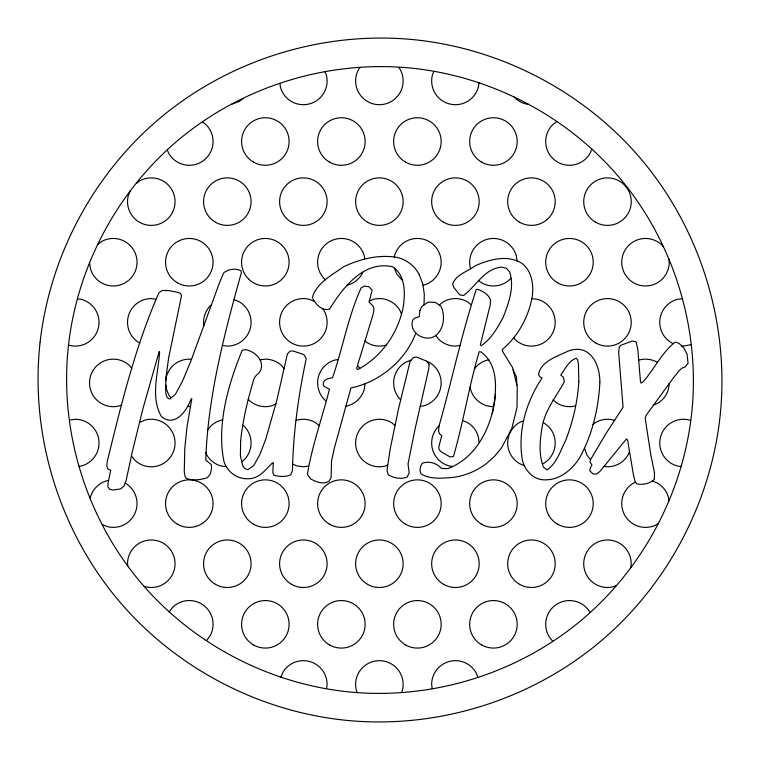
<?xml version="1.0" encoding="UTF-8"?>
<svg xmlns="http://www.w3.org/2000/svg" width="760" height="760" viewBox="0 0 760 760"><rect width="100%" height="100%" fill="white"/><g stroke="black" fill="none" stroke-linecap="round" stroke-linejoin="round"><path stroke-width="1.14" d="M424.042 304.95L424.279 293.968L422.712 283.68L419.244 274.635M90.174 498.569L90.326 497.467A23.759 23.759 0 0 1 107.131 480.671L108.537 480.481M165.832 380.712L166.355 376.77A23.759 23.759 0 0 1 189.306 359.157L191.482 359.442M364.99 383.952L364.315 389.063A23.759 23.759 0 0 1 347.519 405.868L345.772 406.096M326.581 688.446L327.113 684.437A23.759 23.759 0 0 0 282.777 672.553L280.81 677.303M394.316 257.099L394.449 256.063A23.759 23.759 0 0 1 434.197 245.413A23.759 23.759 0 0 1 423.548 285.161L422.949 285.247M478.952 82.602L478.363 87.087A23.759 23.759 0 0 1 449.264 103.882A23.759 23.759 0 0 1 432.469 74.784L433.779 71.611M516.895 385.187L516.382 376.77L513.105 369.863M630.686 567.929L631.237 563.73A23.759 23.759 0 0 0 605.406 540.065A23.759 23.759 0 0 0 584.079 567.862A23.759 23.759 0 0 0 613.624 586.682L616.217 585.608M669.17 383.591L668.448 389.063A23.759 23.759 0 0 1 657.371 403.493L653.514 405.089M492.261 413.706C496.27 393.423 499.947 366.044 481.203 352.06L479.19 351.671C468.986 386.203 463.457 421.999 453.435 456.56L449.958 456.865L441.132 451.763L439.052 449.445L438.89 446.585L441.759 435.594L439.594 433.969L438.51 431.034L439.128 425.695C451.915 380.56 461.558 333.934 476.254 289.56L477.878 289.332C483.141 291.27 488.481 294.49 490.637 299.924L490.257 304.798L480.358 344.793L481.127 345.791C491.283 338.798 497.619 327.835 503.253 317.101C508.715 302.784 514.814 286.966 509.514 271.69L506.303 268.27L501.628 267.13C484.167 268.764 476.197 286.045 463.647 295.44L459.705 294.899L453.748 287.318L452.666 283.993C455.933 274.607 467.723 271.472 475.019 265.895C489.516 259.341 507.946 254.239 522.357 263.644C531.829 271.424 533.729 284.449 532.332 295.982C528.779 316.644 518.396 335.996 502.246 349.505L502.863 351.909L512.534 367.526L517.246 386.631L517.019 407.522L511.831 428.402L501.628 447.668L494.646 456.209L486.39 463.6A71.896 71.896 0 0 1 454.109 477.308C443.232 478.087 431.043 479.854 421.183 474.041C419.083 470.687 420.09 466.231 422.341 463.21C428.934 460.759 436.943 463.125 441.446 468.474L447.868 468.625C477.907 457.244 492.698 424.498 495.51 394.288M415.786 333.26C405.26 360.753 379.772 382.033 350.949 387.952L334.628 447.041L331.531 460.969L331.141 477.365L328.899 481.308C323.057 484.87 316.179 481.811 310.726 478.99L307.401 474.43C312.056 445.493 322.335 417.61 329.441 389.187L324.416 386.555L323.332 385.006L323.256 382.926L324.491 380.599L327.512 378.822L332.538 377.739C342.712 348.099 348.279 316.274 361.161 287.784L364.486 286.007L369.046 286.852L372.144 290.253L369.046 302.091L373.226 306.27L373.92 309.519L373.151 314.231L356.744 367.992L357.209 369.388L358.368 369.227C381.786 356.582 398.24 332.794 403.237 306.812C405.289 293.123 405.612 275.215 392.578 266.722C363.755 260.433 343.083 287.299 329.678 308.978C322.097 311.856 315.191 303.62 312.351 297.53C316.54 282.919 332.101 275.063 343.596 266.741C360.145 258.941 378.793 254.248 397.09 257.402A33.658 33.658 0 0 1 419.244 274.635M130.207 190.978L128.335 195.482A23.759 23.759 0 0 0 151.287 225.397A23.759 23.759 0 0 0 174.239 195.482A23.759 23.759 0 0 0 139.412 181.06L136.496 183.293M362.748 272.156L361.94 274.094A23.759 23.759 0 0 1 347.519 285.161L347.063 285.228M591.841 149.045L590.035 153.397A23.759 23.759 0 0 1 555 160.369A23.759 23.759 0 0 1 552.663 124.716L556.747 121.581M401.603 692.35L402.334 690.583A23.759 23.759 0 0 0 379.382 660.678A23.759 23.759 0 0 0 356.43 690.583L357.115 692.227M629.461 451.516L628.054 454.917A23.759 23.759 0 0 1 607.477 466.792L603.972 466.336M359.945 67.573L358.805 69.055A23.759 23.759 0 0 0 379.382 104.69A23.759 23.759 0 0 0 399.959 69.055L398.8 67.535M207.736 429.865C211.09 424.707 216.657 420.916 222.727 419.881M169.129 611.914L172.501 607.515A23.759 23.759 0 0 1 209.883 636.196L206.53 640.566M510.844 278.217L510.236 279.015A23.759 23.759 0 0 1 481.555 282.796L478.534 280.478M474.563 368.809C477.831 364.059 483.208 360.753 488.841 359.765M243.285 98.372L239.2 101.507L231.933 104.082M97.688 244.483L101.394 241.642A23.759 23.759 0 0 1 134.805 252.177A23.759 23.759 0 0 1 121.4 284.544A23.759 23.759 0 0 1 90.326 268.365L89.623 263.045M211.527 304.76L210.52 305.529A23.759 23.759 0 0 0 203.556 322.335L204.003 325.66M439.251 305.045L443.536 301.758A23.759 23.759 0 0 1 467.295 301.758L471.248 304.788M241.746 461.652L244.122 459.838A23.759 23.759 0 0 0 244.122 426.236L242.782 425.21M439.109 425.856L438.615 426.236A23.759 23.759 0 0 0 449.264 465.984L452.361 466.393M592.952 424.488L595.602 422.455A23.759 23.759 0 0 1 613.624 420.08L614.688 420.527M658.141 523.611L657.371 524.191A23.759 23.759 0 0 1 624.919 515.498A23.759 23.759 0 0 1 633.612 483.037L635.503 482.258M369.331 300.998L373.236 299.383A23.759 23.759 0 0 1 399.959 310.45L401.432 313.994M121.239 405.118L119.424 405.868A23.759 23.759 0 0 1 90.326 376.77A23.759 23.759 0 0 1 130.074 366.111L131.879 368.467M139.517 422.417L145.141 420.08A23.759 23.759 0 0 1 174.239 449.179A23.759 23.759 0 0 1 134.491 459.838L131.394 455.8M386.089 345.059L385.529 345.287A23.759 23.759 0 0 1 367.507 342.912L364.857 340.879M275.87 404.044L271.481 405.868A23.759 23.759 0 0 1 248.539 399.712L248.216 399.304M410.923 360.107L405.517 362.339A23.759 23.759 0 0 0 400.596 399.712L400.624 399.741M295.991 420.584L297.207 420.08A23.759 23.759 0 0 1 315.229 422.455L319.295 425.581M638.637 360.259L639.35 359.964A23.759 23.759 0 0 1 657.371 362.339L657.533 362.453M387.572 465.139L385.529 465.984A23.759 23.759 0 0 1 355.832 439.935A23.759 23.759 0 0 1 391.267 422.455L394.924 425.267M691.258 344.622L683.515 346.094L681.587 345.838M523.621 420.774L519.564 422.455A23.759 23.759 0 0 0 519.564 463.609L524.581 465.69M575.643 405.849L575.614 405.868A23.759 23.759 0 0 1 557.583 403.493L553.033 399.998M542.45 463.97L543.324 463.609A23.759 23.759 0 0 0 548.245 426.236L543.561 422.636M682.299 298.737L677.359 299.383A23.759 23.759 0 0 0 671.631 342.912L672.809 343.397M260.205 359.831L265.335 359.157A23.759 23.759 0 0 1 282.14 366.111L284.126 368.704M337.915 359.613L335.217 359.964A23.759 23.759 0 0 0 324.567 399.712L326.154 400.928M460.237 345.458L455.42 346.094A23.759 23.759 0 0 1 438.615 339.131L435.736 335.378M69.454 420.033L75.259 419.273A23.759 23.759 0 0 1 81.405 465.984L79.021 466.298M190.418 406.534L187.302 406.41M420.233 406.305L423.548 405.868A23.759 23.759 0 0 0 429.276 362.339L426.493 361.19M308.541 466.108L303.354 466.792L297.207 465.984L292.79 464.151M528.285 104.272C522.832 103.816 517.683 100.88 514.017 96.909M531.63 298.594L537.596 299.383A23.759 23.759 0 0 1 552.026 334.21A23.759 23.759 0 0 1 514.644 339.131L513.598 337.763M155.8 299.165L151.287 298.576A23.759 23.759 0 0 0 139.412 342.912L139.811 343.073M77.662 298.889L81.405 299.383A23.759 23.759 0 0 1 98.211 328.481A23.759 23.759 0 0 1 69.112 345.287L68.533 345.04M222.328 345.439L227.325 346.094A23.759 23.759 0 0 0 239.2 301.758L233.899 299.563M680.875 466.45L677.359 465.984A23.759 23.759 0 0 1 660.563 436.886A23.759 23.759 0 0 1 689.662 420.08L690.564 420.46M226.508 466.688L221.169 465.984A23.759 23.759 0 0 1 206.748 454.917L205.713 452.418M314.212 301.33L309.5 299.383A23.759 23.759 0 0 0 279.594 322.335A23.759 23.759 0 0 0 309.5 345.287A23.759 23.759 0 0 0 323.931 310.45L322.61 308.74M652.489 481.013L657.371 483.037A23.759 23.759 0 0 1 668.448 497.467L668.885 500.783M462.412 420.432L467.295 422.455A23.759 23.759 0 0 1 478.363 436.886L479.113 442.567M102.334 524.581L107.122 526.566A23.759 23.759 0 0 0 125.172 483.056M144.172 586.283L145.141 586.682A23.759 23.759 0 0 0 174.686 567.862A23.759 23.759 0 0 0 153.358 540.065A23.759 23.759 0 0 0 127.528 563.73L127.813 565.858M202.521 121.961L206.102 124.716A23.759 23.759 0 0 1 203.766 160.369A23.759 23.759 0 0 1 168.73 153.397L167.343 150.052M402.363 280.364L396.824 274.094L394.43 268.242M325.47 279.709L324.567 279.015A23.759 23.759 0 0 1 329.488 241.642A23.759 23.759 0 0 1 364.315 256.063L364.686 258.827M357.447 365.56L359.841 368.286M663.461 246.924L662.292 245.413A23.759 23.759 0 0 0 624.919 250.334A23.759 23.759 0 0 0 639.35 285.161A23.759 23.759 0 0 0 669.256 262.219L668.79 258.704M590.548 459.667L586.9 454.917L584.345 447.763M171.095 397.888L168.73 394.791L166.355 389.063L165.813 384.959M470.563 268.565L470.478 268.365A23.759 23.759 0 0 1 487.283 239.267A23.759 23.759 0 0 1 516.382 256.063L517.028 260.974M590.064 612.503L590.035 612.436A23.759 23.759 0 0 0 555 605.464A23.759 23.759 0 0 0 552.672 641.126M325.042 71.744L326.306 74.784A23.759 23.759 0 0 1 309.5 103.882A23.759 23.759 0 0 1 280.402 87.087L279.889 83.201M478.068 677.568L475.988 672.553A23.759 23.759 0 0 0 431.651 684.437L432.212 688.674M470.212 387.011L470.478 389.063A23.759 23.759 0 0 0 493.43 406.676M165.851 378.128L165.775 393.205L167.124 397.623L169.641 399.085L175.361 394.373L182.476 381.216L190.836 361.19L219.611 282.445L223.706 272.849C228.161 269.04 235.657 268.08 240.882 270.683L241.423 272.469C224.38 333.744 207.869 396.264 205.761 460.113L211.327 464.607L211.565 468.549L210.244 474.116L207.461 477.679C200.763 479.75 192.993 481.023 186.343 478.373L185.107 476.596L184.262 471.798L184.803 448.21L186.969 427.243L191.843 398.705L191.064 399.085C186.817 410.79 175.047 427.538 161.519 416.727C150.204 397.356 158.213 373.407 159.581 352.365L159.201 351.519L143.108 407.987L132.126 452.533L126.017 481.004L123.927 486.105L120.602 488.965L112.945 489.972L109.848 489.431L107.91 486.961L108.072 483.094L110.694 470.402L107.758 468.777L106.828 465.994L107.141 462.051C121.135 404.748 135.147 346.798 158.964 292.657L162.213 290.491L168.559 290.567L178.923 292.581L180.548 293.664L181.555 295.592L168.71 357.476L165.851 378.128M654.464 472.805L654.389 479.38C649.952 483.569 642.903 485.108 636.984 483.94L635.208 481.925L633.431 474.895L627.703 440.543L626.544 438.843L600.01 471.333L596.381 474.192L592.895 473.812L589.722 470.715L590.501 467.39L591.973 464.987L589.959 461.899L590.577 459.572L605.967 433.589L623.067 407.208L618.659 352.45L619.276 347.111L620.977 345.249L632.272 341.002L636.063 341.848L637.764 348.887L640.395 380.836L641.088 383.154L643.017 381.919C654.227 369.36 661.789 352.516 675.117 342.161L678.984 343.244L683.781 348.033L686.954 353.913L688.114 363.27L685.102 366.985L682.081 368.068L679.373 370.471L673.189 378.128L646.266 415.178L645.183 418.19L650.674 454.081L654.464 472.805M240.644 440.857L240.416 456.095L242.81 466.07L245.014 468.74L247.922 469.632L253.716 465.604L259.749 454.86L265.705 439.308L276.611 401.251L287.365 353.989L289.921 351.205L292.856 350.901L303.915 354.616L306.242 358.558C298.462 395.361 293.189 432.744 292.467 470.402L290.842 474.734C285.76 477.213 279.062 476.748 273.752 475.199L272.821 472.34L273.286 462.745L272.441 462.906C265.497 469.813 258.79 479.019 247.922 478.762C237.044 479.151 227.325 471.931 224.019 461.662C216.391 424.669 228.256 384.465 242.193 350.284L245.29 349.657C255.873 351.177 267.035 363.261 258.59 373.407C255.369 375.601 253.574 378.565 252.871 382.536C247.275 401.622 242.715 421.049 240.644 440.857M40.062 342.466C29.535 437.617 60.943 536.038 124.64 607.506C180.443 669.902 259.274 710.591 342.466 719.938C437.617 730.464 536.038 699.058 607.506 635.36C669.902 579.557 710.591 500.726 719.938 417.534C730.464 322.382 699.058 223.962 635.36 152.494C579.557 90.098 500.726 49.409 417.534 40.062C322.382 29.535 223.962 60.943 152.494 124.64C90.098 180.443 49.409 259.274 40.062 342.466M68.438 345.601C58.795 432.81 87.581 523.013 145.958 588.515C197.106 645.706 269.353 682.993 345.601 691.562C432.81 701.204 523.013 672.419 588.515 614.042C645.706 562.894 682.993 490.647 691.562 414.399C701.204 327.19 672.419 236.987 614.042 171.484C562.894 114.294 490.647 77.007 414.399 68.438C327.19 58.795 236.987 87.581 171.484 145.958C114.294 197.106 77.007 269.353 68.438 345.601M429.067 364.202L428.763 368.923L415.226 428.25L408.034 463.904L409.193 472.805L407.103 477.137C401.052 479.474 393.613 478.144 388.227 474.734L386.992 470.25L390.241 448.751L398.515 408.832L410.039 361.655L413.449 357.476L416.385 357.01L426.36 361.028L429.067 364.202M599.858 382.223C598.633 408.604 592.268 434.91 579.443 458.109C571.9 469.813 559.987 479.864 545.404 479.845C533.7 480.263 524.885 470.744 522.357 459.962C517.512 431.395 526.091 401.869 542.003 378.052L539.837 376.732L538.517 374.566C540.731 361.332 557.346 356.278 567.91 351.205C589.428 342.865 600.01 363.726 599.858 382.223M419.9 310.46L419.244 316.635L414.533 318.26L412.908 319.808C408.025 331.93 424.27 342.541 434.872 336.205C444.087 329.622 445.541 316.046 440.98 306.27L435.413 302.328L428.06 302.166L421.8 306.498L419.9 310.46M578.816 381.301C577.714 401.66 572.897 421.619 565.592 440.629C560.319 450.756 556.918 463.286 546.953 469.936L543.466 467.153C538.669 454.888 539.847 441.351 541.851 428.64C544.359 410.808 555.968 397.128 564.281 381.919L563.502 377.273L560.718 375.108C565.174 369.084 568.613 360.82 576.194 358.245L577.657 359.869L578.436 364.202L578.816 381.301M253.46 644.898A23.759 23.759 0 0 0 289.094 624.321A23.759 23.759 0 0 0 253.46 603.744A23.759 23.759 0 0 0 253.46 644.898M329.488 644.898A23.759 23.759 0 0 0 365.132 624.321A23.759 23.759 0 0 0 329.488 603.744A23.759 23.759 0 0 0 329.488 644.898M405.517 644.898A23.759 23.759 0 0 0 441.161 624.321A23.759 23.759 0 0 0 405.517 603.744A23.759 23.759 0 0 0 405.517 644.898M481.555 644.898A23.759 23.759 0 0 0 517.189 624.321A23.759 23.759 0 0 0 481.555 603.744A23.759 23.759 0 0 0 481.555 644.898M215.441 584.307A23.759 23.759 0 0 0 251.085 563.73A23.759 23.759 0 0 0 215.441 543.153A23.759 23.759 0 0 0 215.441 584.307M291.469 584.307A23.759 23.759 0 0 0 327.113 563.73A23.759 23.759 0 0 0 291.469 543.153A23.759 23.759 0 0 0 291.469 584.307M367.507 584.307A23.759 23.759 0 0 0 403.142 563.73A23.759 23.759 0 0 0 367.507 543.153A23.759 23.759 0 0 0 367.507 584.307M443.536 584.307A23.759 23.759 0 0 0 479.18 563.73A23.759 23.759 0 0 0 443.536 543.153A23.759 23.759 0 0 0 443.536 584.307M519.564 584.307A23.759 23.759 0 0 0 555.208 563.73A23.759 23.759 0 0 0 519.564 543.153A23.759 23.759 0 0 0 519.564 584.307M177.422 524.191A23.759 23.759 0 0 0 213.066 503.614A23.759 23.759 0 0 0 177.422 483.037A23.759 23.759 0 0 0 177.422 524.191M253.46 524.191A23.759 23.759 0 0 0 289.094 503.614A23.759 23.759 0 0 0 253.46 483.037A23.759 23.759 0 0 0 253.46 524.191M329.488 524.191A23.759 23.759 0 0 0 365.132 503.614A23.759 23.759 0 0 0 329.488 483.037A23.759 23.759 0 0 0 329.488 524.191M405.517 524.191A23.759 23.759 0 0 0 441.161 503.614A23.759 23.759 0 0 0 405.517 483.037A23.759 23.759 0 0 0 405.517 524.191M481.555 524.191A23.759 23.759 0 0 0 517.189 503.614A23.759 23.759 0 0 0 481.555 483.037A23.759 23.759 0 0 0 481.555 524.191M557.583 524.191A23.759 23.759 0 0 0 593.227 503.614A23.759 23.759 0 0 0 557.583 483.037A23.759 23.759 0 0 0 557.583 524.191M595.602 342.912A23.759 23.759 0 0 0 631.237 322.335A23.759 23.759 0 0 0 595.602 301.758A23.759 23.759 0 0 0 595.602 342.912M177.422 282.796A23.759 23.759 0 0 0 213.066 262.219A23.759 23.759 0 0 0 177.422 241.642A23.759 23.759 0 0 0 177.422 282.796M248.539 279.015A23.759 23.759 0 0 0 288.287 268.365A23.759 23.759 0 0 0 259.188 239.267A23.759 23.759 0 0 0 248.539 279.015M557.583 282.796A23.759 23.759 0 0 0 593.227 262.219A23.759 23.759 0 0 0 557.583 241.642A23.759 23.759 0 0 0 557.583 282.796M215.441 222.205A23.759 23.759 0 0 0 251.085 201.637A23.759 23.759 0 0 0 215.441 181.06A23.759 23.759 0 0 0 215.441 222.205M291.469 222.205A23.759 23.759 0 0 0 327.113 201.637A23.759 23.759 0 0 0 291.469 181.06A23.759 23.759 0 0 0 291.469 222.205M367.507 222.205A23.759 23.759 0 0 0 403.142 201.637A23.759 23.759 0 0 0 367.507 181.06A23.759 23.759 0 0 0 367.507 222.205M443.536 222.205A23.759 23.759 0 0 0 479.18 201.637A23.759 23.759 0 0 0 443.536 181.06A23.759 23.759 0 0 0 443.536 222.205M519.564 222.205A23.759 23.759 0 0 0 555.208 201.637A23.759 23.759 0 0 0 519.564 181.06A23.759 23.759 0 0 0 519.564 222.205M595.602 222.205A23.759 23.759 0 0 0 631.237 201.637A23.759 23.759 0 0 0 595.602 181.06A23.759 23.759 0 0 0 595.602 222.205M253.46 162.089A23.759 23.759 0 0 0 289.094 141.512A23.759 23.759 0 0 0 253.46 120.935A23.759 23.759 0 0 0 253.46 162.089M329.488 162.089A23.759 23.759 0 0 0 365.132 141.512A23.759 23.759 0 0 0 329.488 120.935A23.759 23.759 0 0 0 329.488 162.089M405.517 162.089A23.759 23.759 0 0 0 441.161 141.512A23.759 23.759 0 0 0 405.517 120.935A23.759 23.759 0 0 0 405.517 162.089M481.555 162.089A23.759 23.759 0 0 0 517.189 141.512A23.759 23.759 0 0 0 481.555 120.935A23.759 23.759 0 0 0 481.555 162.089"/></g></svg>
